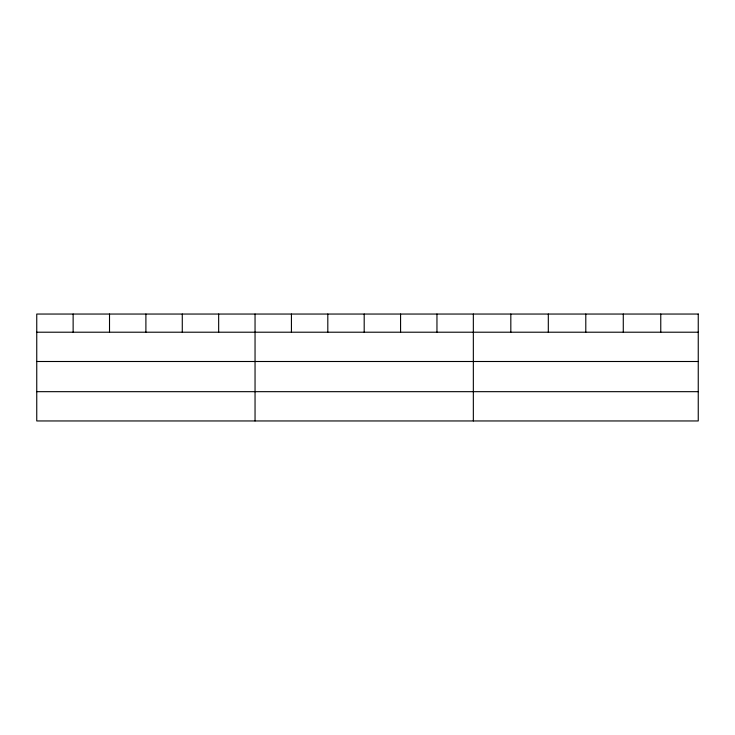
<?xml version="1.0" encoding="UTF-8"?>
<svg xmlns="http://www.w3.org/2000/svg" width="735" height="735" viewBox="0 0 735 735"><rect width="100%" height="100%" fill="white"/><g stroke="black" fill="none" stroke-linecap="round" stroke-linejoin="round"><path stroke-width="1.1" d="M36.75 332.211L698.25 332.211M36.75 361.501L698.25 361.501M36.75 391.672L698.25 391.672M660.765 314.047L660.765 332.211M623.28 314.047L623.28 332.211M585.795 314.047L585.795 332.211M548.31 314.047L548.31 332.211M510.825 314.047L510.825 332.211M473.34 314.047L473.34 420.953M436.957 314.047L436.957 332.211M400.575 314.047L400.575 332.211M364.192 314.047L364.192 332.211M327.81 314.047L327.81 332.211M291.427 314.047L291.427 332.211M255.045 314.047L255.045 420.953M218.662 314.047L218.662 332.211M182.28 314.047L182.28 332.211M145.898 314.047L145.898 332.211M109.515 314.047L109.515 332.211M73.132 314.047L73.132 332.211M698.25 314.047L36.75 314.047L36.75 420.953L698.25 420.953L698.25 314.047"/></g></svg>
